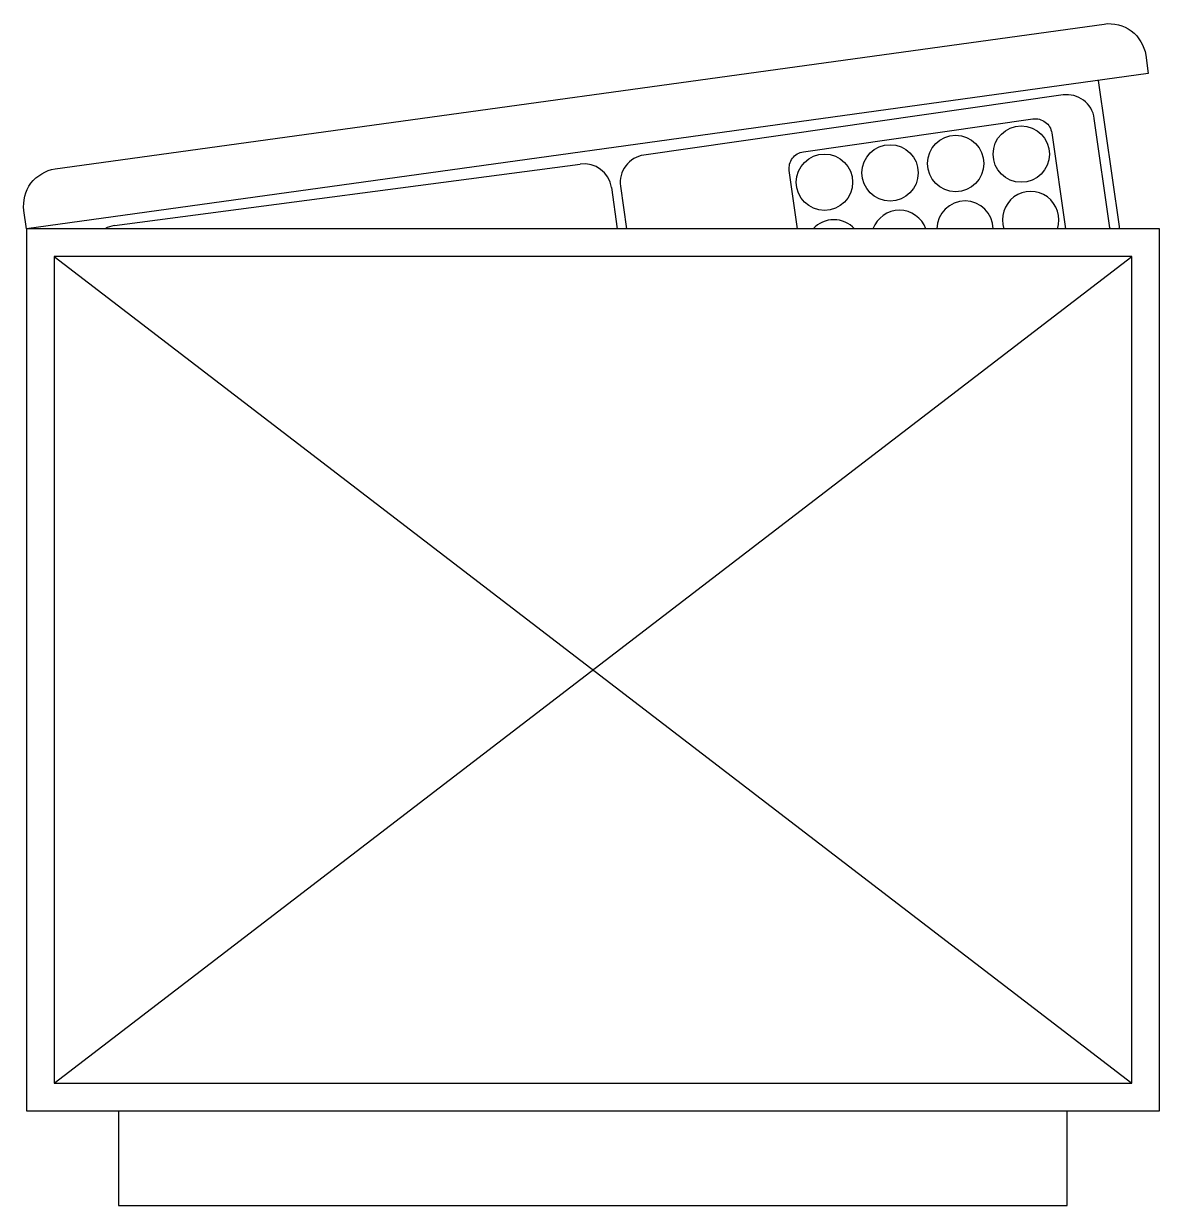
# Model space of a CAD drawing. Header units: millimetres. Extents: x -50 to 551, y 0 to 626.
import ezdxf

# ---------------------------------------------------------------- set-up
doc = ezdxf.new("R2010")
doc.units = ezdxf.units.MM
doc.header["$MEASUREMENT"] = 0
doc.layers.add('2', color=2, linetype='Continuous')

msp = doc.modelspace()

# ---------------------------------------------------------------- linework, layer by layer
at = {"layer": '2', "color": 8}
for p, q in [((-2.21, 518.82), (244.42, 551.31)), ((260.98, 538.9), (264.1, 517.08)), ((-34.13, 502.45), (536.62, 64.63)), ((-34.13, 64.63), (536.62, 502.45))]:
    msp.add_line(p, q, dxfattribs=at)
at = {"layer": '2', "color": 7}
msp.add_lwpolyline([(545.38, 599.34), (-48.76, 517.08), (-50.14, 526.73, -0.414214), (-33.6, 548.8), (521.93, 625.53, -0.414214), (544, 608.99)], format="xyb", close=True, dxfattribs=at)
msp.add_lwpolyline([(518.84, 595.53), (529.9, 518.31, -0.015927), (530.03, 517.08, -0.015927)], format="xyb", dxfattribs=at)
at = {"layer": '2', "color": 8}
for points in [[(525.14, 517.08, 0.009358), (525.07, 517.62), (516.78, 575.54, 0.414214), (500.22, 587.94), (278.21, 556.14, 0.414214), (265.8, 539.59), (269.03, 517.08)], [(359.64, 517.08), (355.23, 547.92, -0.414214), (362.67, 557.85), (484.29, 575.27, -0.414214), (494.23, 567.83), (501.49, 517.08)]]:
    msp.add_lwpolyline(points, format="xyb", dxfattribs=at)
at = {"layer": '2', "color": 7}
msp.add_lwpolyline([(-48.76, 50), (551.24, 50), (551.24, 517.08), (-48.76, 517.08)], close=True, dxfattribs=at)
at = {"layer": '2', "color": 8}
msp.add_lwpolyline([(-34.13, 502.45), (-34.13, 64.63), (536.62, 64.63), (536.62, 502.45)], close=True, dxfattribs=at)
at = {"layer": '2', "color": 7}
msp.add_lwpolyline([(0, 50), (0, 0), (502.49, 0), (502.49, 50)], dxfattribs=at)
at = {"layer": '2', "color": 8}
for centre in [(478.1, 556.65), (443.34, 551.67), (408.59, 546.7), (373.84, 541.72)]:
    msp.add_circle(centre, 14.93, dxfattribs=at)
for centre, radius, start, end in [((246.5, 536.83), 14.63, 8.15064, 98.15064), ((483.07, 521.9), 14.93, 341.1485, 198.8515), ((413.57, 511.95), 14.93, 20.09744, 159.90256), ((448.32, 516.92), 14.93, 0.58733, 179.41267), ((378.82, 506.97), 14.93, 42.60847, 137.39153), ((-0.14, 504.34), 14.63, 98.15064, 119.43576)]:
    msp.add_arc(centre, radius, start, end, dxfattribs=at)

doc.saveas('drawing.dxf')
